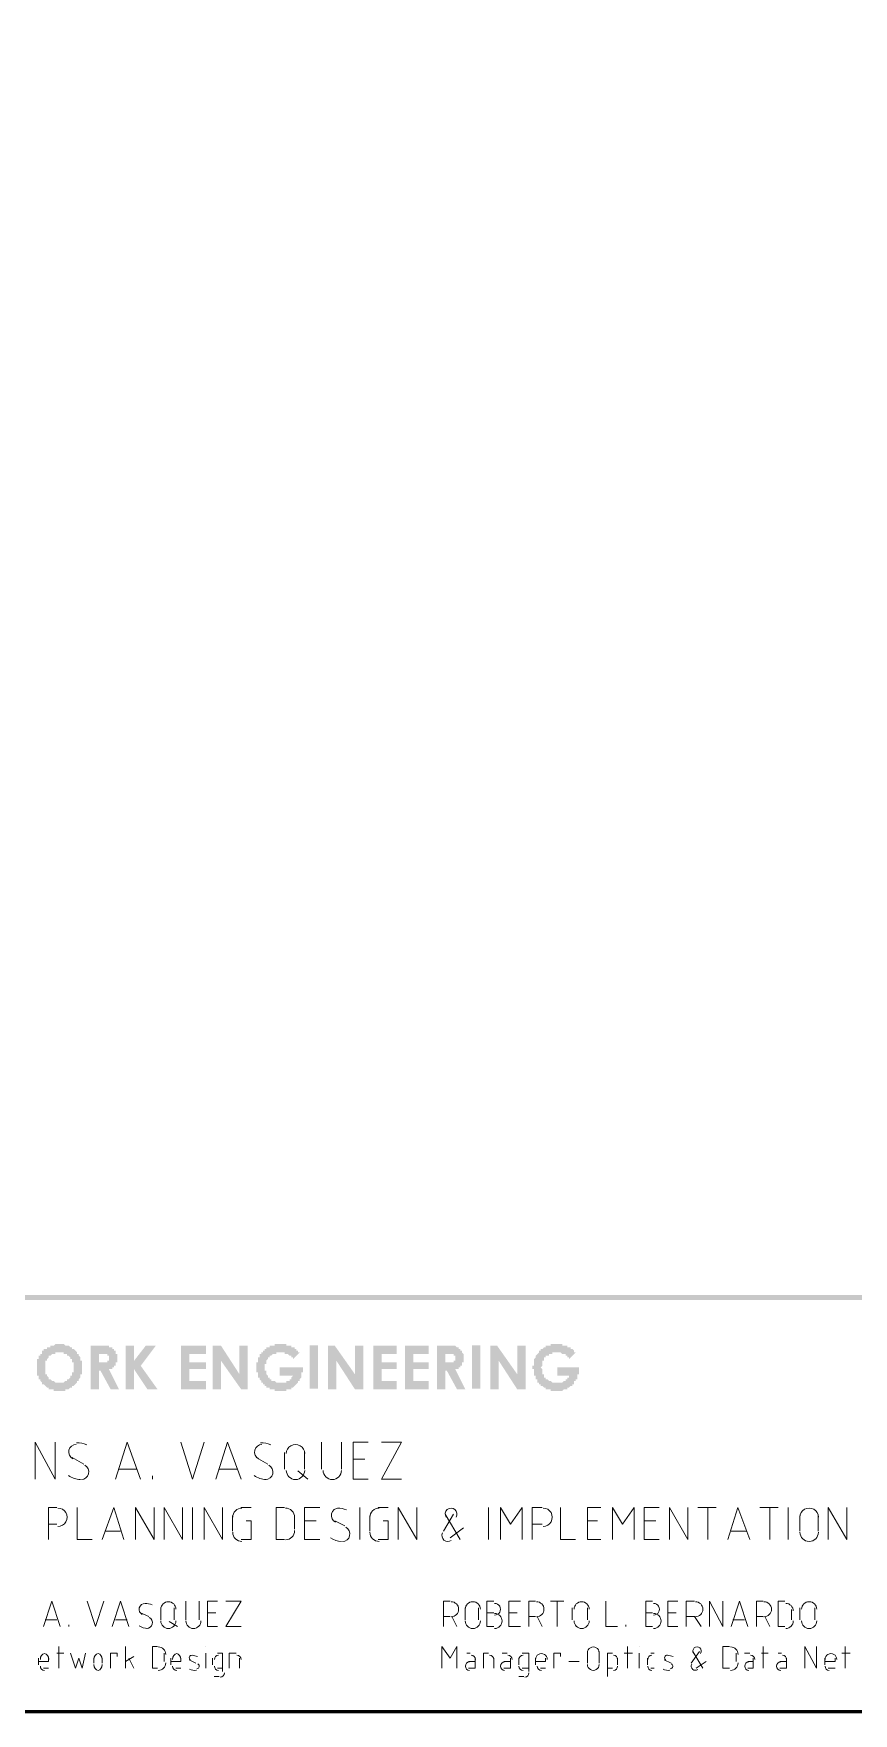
# Model space of a CAD drawing. Header units: millimetres. Extents: x 3.6 to 37.8, y 0.6 to 28.7.
# Drawn here: x 5.841 to 7.884, y 0.595 to 4.781 of the extents above; entities that cross this region are included whole.
import ezdxf

# ---------------------------------------------------------------- set-up
doc = ezdxf.new("R2010")
doc.units = ezdxf.units.MM
doc.layers.add('PDF_0', color=7, linetype='Continuous')
doc.layers.add('PDF_a1$logo$mngr$FRAME-TB', color=172, linetype='Continuous', true_color=0x0000dd)

msp = doc.modelspace()

# ---------------------------------------------------------------- hatches: boundary and pattern name
at = {"layer": 'PDF_0', "true_color": 0x808080, "transparency": 33554559}
h = msp.add_hatch(color=8, dxfattribs=at)
h.paths.add_polyline_path([(5.9033, 1.5151), (5.9075, 1.5151), (5.9075, 1.5151), (5.9117, 1.5151), (5.9117, 1.5151), (5.9117, 1.5151), (5.9158, 1.5151), (5.9158, 1.5151), (5.9158, 1.5151), (5.92, 1.5109), (5.92, 1.5109), (5.92, 1.5109), (5.9242, 1.5109), (5.9242, 1.5109), (5.9242, 1.5109), (5.9283, 1.5109), (5.9283, 1.5109), (5.9283, 1.5109), (5.9325, 1.5068), (5.9325, 1.5068), (5.9325, 1.5068), (5.9367, 1.5068), (5.9367, 1.5068), (5.9367, 1.5026), (5.9367, 1.5026), (5.9409, 1.5026), (5.9409, 1.5026), (5.9409, 1.5026), (5.945, 1.4984), (5.945, 1.4984), (5.945, 1.4984), (5.945, 1.4984), (5.9492, 1.4942), (5.9492, 1.4942), (5.9492, 1.4942), (5.9492, 1.4901), (5.9492, 1.4901), (5.9534, 1.4901), (5.9534, 1.4901), (5.9534, 1.4859), (5.9534, 1.4859), (5.9534, 1.4859), (5.9575, 1.4817), (5.9575, 1.4817), (5.9575, 1.4817), (5.9575, 1.4776), (5.9575, 1.4776), (5.9575, 1.4776), (5.9575, 1.4734), (5.9617, 1.4734), (5.9617, 1.4734), (5.9617, 1.4692), (5.9617, 1.4692), (5.9617, 1.4692), (5.9617, 1.4651), (5.9617, 1.4651), (5.9617, 1.4651), (5.9617, 1.4609), (5.9617, 1.4609), (5.9617, 1.4567), (5.9617, 1.4567), (5.9617, 1.4567), (5.9617, 1.4567), (5.9617, 1.4526), (5.9617, 1.4526), (5.9617, 1.4484), (5.9617, 1.4484), (5.9617, 1.4484), (5.9617, 1.4442), (5.9617, 1.4442), (5.9617, 1.4442), (5.9617, 1.44), (5.9617, 1.44), (5.9575, 1.44), (5.9575, 1.4359), (5.9575, 1.4359), (5.9575, 1.4359), (5.9575, 1.4317), (5.9575, 1.4317), (5.9575, 1.4317), (5.9534, 1.4275), (5.9534, 1.4275), (5.9534, 1.4275), (5.9534, 1.4234), (5.9534, 1.4234), (5.9534, 1.4234), (5.9492, 1.4234), (5.9492, 1.4192), (5.9492, 1.4192), (5.9492, 1.4192), (5.945, 1.415), (5.945, 1.415), (5.945, 1.415), (5.945, 1.415), (5.945, 1.415), (5.9409, 1.4109), (5.9409, 1.4109), (5.9409, 1.4109), (5.9367, 1.4109), (5.9367, 1.4067), (5.9367, 1.4067), (5.9367, 1.4067), (5.9325, 1.4067), (5.9325, 1.4067), (5.9325, 1.4067), (5.9283, 1.4025), (5.9283, 1.4025), (5.9283, 1.4025), (5.9242, 1.4025), (5.9242, 1.4025), (5.9242, 1.4025), (5.92, 1.4025), (5.92, 1.4025), (5.92, 1.3983), (5.9158, 1.3983), (5.9158, 1.3983), (5.9158, 1.3983), (5.9117, 1.3983), (5.9117, 1.3983), (5.9117, 1.3983), (5.9075, 1.3983), (5.9075, 1.3983), (5.9033, 1.3983), (5.9033, 1.3983), (5.9033, 1.3983), (5.8992, 1.3983), (5.8992, 1.3983), (5.8992, 1.3983), (5.895, 1.3983), (5.895, 1.3983), (5.8908, 1.3983), (5.8908, 1.3983), (5.8908, 1.4025), (5.8867, 1.4025), (5.8867, 1.4025), (5.8867, 1.4025), (5.8825, 1.4025), (5.8825, 1.4025), (5.8825, 1.4025), (5.8783, 1.4025), (5.8783, 1.4067), (5.8783, 1.4067), (5.8783, 1.4067), (5.8741, 1.4067), (5.8741, 1.4067), (5.8741, 1.4067), (5.87, 1.4109), (5.87, 1.4109), (5.87, 1.4109), (5.87, 1.4109), (5.8658, 1.415), (5.8658, 1.415), (5.8658, 1.415), (5.8658, 1.415), (5.8616, 1.415), (5.8616, 1.4192), (5.8616, 1.4192), (5.8616, 1.4192), (5.8575, 1.4234), (5.8575, 1.4234), (5.8575, 1.4234), (5.8575, 1.4275), (5.8575, 1.4275), (5.8533, 1.4275), (5.8533, 1.4275), (5.8533, 1.4317), (5.8533, 1.4317), (5.8533, 1.4317), (5.8533, 1.4359), (5.8533, 1.4359), (5.8491, 1.4359), (5.8491, 1.44), (5.8491, 1.44), (5.8491, 1.44), (5.8491, 1.4442), (5.8491, 1.4442), (5.8491, 1.4442), (5.8491, 1.4484), (5.8491, 1.4484), (5.8491, 1.4526), (5.8491, 1.4526), (5.8491, 1.4526), (5.8491, 1.4567), (5.8491, 1.4567), (5.8491, 1.4567), (5.8491, 1.4609), (5.8491, 1.4609), (5.8491, 1.4609), (5.8491, 1.4651), (5.8491, 1.4651), (5.8491, 1.4692), (5.8491, 1.4692), (5.8491, 1.4692), (5.8491, 1.4734), (5.8491, 1.4734), (5.8491, 1.4734), (5.8491, 1.4776), (5.8533, 1.4776), (5.8533, 1.4776), (5.8533, 1.4817), (5.8533, 1.4817), (5.8533, 1.4817), (5.8533, 1.4859), (5.8533, 1.4859), (5.8575, 1.4859), (5.8575, 1.4901), (5.8575, 1.4901), (5.8575, 1.4901), (5.8616, 1.4901), (5.8616, 1.4942), (5.8616, 1.4942), (5.8616, 1.4942), (5.8616, 1.4984), (5.8658, 1.4984), (5.8658, 1.4984), (5.8658, 1.4984), (5.8658, 1.5026), (5.87, 1.5026), (5.87, 1.5026), (5.87, 1.5026), (5.8741, 1.5026), (5.8741, 1.5068), (5.8741, 1.5068), (5.8783, 1.5068), (5.8783, 1.5068), (5.8783, 1.5068), (5.8825, 1.5068), (5.8825, 1.5109), (5.8825, 1.5109), (5.8867, 1.5109), (5.8867, 1.5109), (5.8867, 1.5109), (5.8908, 1.5109), (5.8908, 1.5109), (5.8908, 1.5109), (5.895, 1.5151), (5.895, 1.5151), (5.895, 1.5151), (5.8992, 1.5151), (5.8992, 1.5151), (5.8992, 1.5151), (5.9033, 1.5151), (5.9033, 1.5151), (5.9033, 1.5151)], flags=0)
h.paths.add_polyline_path([(5.9033, 1.4942), (5.9033, 1.4942), (5.9033, 1.4942), (5.8992, 1.4942), (5.8992, 1.4942), (5.8992, 1.4942), (5.895, 1.4942), (5.895, 1.4942), (5.895, 1.4901), (5.8908, 1.4901), (5.8908, 1.4901), (5.8908, 1.4901), (5.8867, 1.4901), (5.8867, 1.4901), (5.8867, 1.4901), (5.8825, 1.4859), (5.8825, 1.4859), (5.8825, 1.4859), (5.8783, 1.4859), (5.8783, 1.4817), (5.8783, 1.4817), (5.8783, 1.4817), (5.8783, 1.4817), (5.8783, 1.4817), (5.8741, 1.4776), (5.8741, 1.4776), (5.8741, 1.4776), (5.8741, 1.4734), (5.8741, 1.4734), (5.87, 1.4734), (5.87, 1.4692), (5.87, 1.4692), (5.87, 1.4692), (5.87, 1.4651), (5.87, 1.4651), (5.87, 1.4651), (5.87, 1.4609), (5.87, 1.4609), (5.87, 1.4609), (5.87, 1.4567), (5.87, 1.4567), (5.87, 1.4526), (5.87, 1.4526), (5.87, 1.4526), (5.87, 1.4484), (5.87, 1.4484), (5.87, 1.4484), (5.87, 1.4442), (5.87, 1.4442), (5.87, 1.4442), (5.87, 1.44), (5.87, 1.44), (5.8741, 1.44), (5.8741, 1.4359), (5.8741, 1.4359), (5.8741, 1.4359), (5.8741, 1.4359), (5.8783, 1.4317), (5.8783, 1.4317), (5.8783, 1.4317), (5.8783, 1.4275), (5.8825, 1.4275), (5.8825, 1.4275), (5.8825, 1.4275), (5.8825, 1.4275), (5.8825, 1.4275), (5.8867, 1.4234), (5.8867, 1.4234), (5.8867, 1.4234), (5.8908, 1.4234), (5.8908, 1.4234), (5.8908, 1.4234), (5.895, 1.4192), (5.895, 1.4192), (5.895, 1.4192), (5.8992, 1.4192), (5.8992, 1.4192), (5.8992, 1.4192), (5.9033, 1.4192), (5.9033, 1.4192), (5.9033, 1.4192), (5.9075, 1.4192), (5.9075, 1.4192), (5.9117, 1.4192), (5.9117, 1.4192), (5.9117, 1.4192), (5.9158, 1.4192), (5.9158, 1.4192), (5.9158, 1.4192), (5.92, 1.4234), (5.92, 1.4234), (5.92, 1.4234), (5.9242, 1.4234), (5.9242, 1.4234), (5.9242, 1.4234), (5.9242, 1.4275), (5.9283, 1.4275), (5.9283, 1.4275), (5.9283, 1.4275), (5.9325, 1.4317), (5.9325, 1.4317), (5.9325, 1.4317), (5.9325, 1.4317), (5.9325, 1.4359), (5.9367, 1.4359), (5.9367, 1.4359), (5.9367, 1.44), (5.9367, 1.44), (5.9367, 1.44), (5.9367, 1.4442), (5.9409, 1.4442), (5.9409, 1.4442), (5.9409, 1.4484), (5.9409, 1.4484), (5.9409, 1.4484), (5.9409, 1.4526), (5.9409, 1.4526), (5.9409, 1.4526), (5.9409, 1.4567), (5.9409, 1.4567), (5.9409, 1.4567), (5.9409, 1.4609), (5.9409, 1.4609), (5.9409, 1.4609), (5.9409, 1.4651), (5.9409, 1.4651), (5.9409, 1.4651), (5.9409, 1.4692), (5.9409, 1.4692), (5.9367, 1.4692), (5.9367, 1.4734), (5.9367, 1.4734), (5.9367, 1.4734), (5.9367, 1.4776), (5.9367, 1.4776), (5.9325, 1.4776), (5.9325, 1.4817), (5.9325, 1.4817), (5.9325, 1.4817), (5.9325, 1.4817), (5.9283, 1.4859), (5.9283, 1.4859), (5.9283, 1.4859), (5.9242, 1.4859), (5.9242, 1.4859), (5.9242, 1.4901), (5.9242, 1.4901), (5.92, 1.4901), (5.92, 1.4901), (5.92, 1.4901), (5.9158, 1.4901), (5.9158, 1.4942), (5.9158, 1.4942), (5.9117, 1.4942), (5.9117, 1.4942), (5.9117, 1.4942), (5.9075, 1.4942), (5.9075, 1.4942), (5.9033, 1.4942), (5.9033, 1.4942)], flags=0)
h = msp.add_hatch(color=8, dxfattribs=at)
h.paths.add_polyline_path([(5.9826, 1.5109), (6.0034, 1.5109), (6.0076, 1.5109), (6.0076, 1.5109), (6.0117, 1.5109), (6.0117, 1.5109), (6.0159, 1.5109), (6.0159, 1.5109), (6.0201, 1.5109), (6.0201, 1.5109), (6.0201, 1.5109), (6.0243, 1.5109), (6.0243, 1.5109), (6.0243, 1.5109), (6.0284, 1.5109), (6.0284, 1.5109), (6.0284, 1.5109), (6.0284, 1.5068), (6.0326, 1.5068), (6.0326, 1.5068), (6.0326, 1.5068), (6.0326, 1.5068), (6.0368, 1.5068), (6.0368, 1.5068), (6.0368, 1.5026), (6.0368, 1.5026), (6.0409, 1.5026), (6.0409, 1.5026), (6.0409, 1.4984), (6.0409, 1.4984), (6.0451, 1.4984), (6.0451, 1.4984), (6.0451, 1.4942), (6.0451, 1.4942), (6.0451, 1.4942), (6.0451, 1.4942), (6.0451, 1.4901), (6.0493, 1.4901), (6.0493, 1.4901), (6.0493, 1.4859), (6.0493, 1.4859), (6.0493, 1.4817), (6.0493, 1.4817), (6.0493, 1.4817), (6.0493, 1.4776), (6.0493, 1.4776), (6.0493, 1.4776), (6.0493, 1.4734), (6.0493, 1.4734), (6.0493, 1.4734), (6.0493, 1.4692), (6.0451, 1.4692), (6.0451, 1.4692), (6.0451, 1.4651), (6.0451, 1.4651), (6.0451, 1.4651), (6.0451, 1.4609), (6.0451, 1.4609), (6.0409, 1.4609), (6.0409, 1.4609), (6.0409, 1.4567), (6.0409, 1.4567), (6.0368, 1.4567), (6.0368, 1.4567), (6.0368, 1.4567), (6.0368, 1.4526), (6.0326, 1.4526), (6.0326, 1.4526), (6.0326, 1.4526), (6.0284, 1.4526), (6.0284, 1.4526), (6.0534, 1.4025), (6.0326, 1.4025), (6.0076, 1.4484), (6.0034, 1.4484), (6.0034, 1.4025), (5.9826, 1.4025)], flags=0)
h.paths.add_polyline_path([(6.0034, 1.4692), (6.0117, 1.4692), (6.0117, 1.4692), (6.0159, 1.4692), (6.0159, 1.4692), (6.0201, 1.4692), (6.0201, 1.4692), (6.0201, 1.4692), (6.0201, 1.4692), (6.0243, 1.4692), (6.0243, 1.4692), (6.0243, 1.4692), (6.0243, 1.4734), (6.0284, 1.4734), (6.0284, 1.4734), (6.0284, 1.4776), (6.0284, 1.4776), (6.0284, 1.4776), (6.0284, 1.4817), (6.0284, 1.4817), (6.0284, 1.4817), (6.0284, 1.4859), (6.0284, 1.4859), (6.0243, 1.4859), (6.0243, 1.4859), (6.0243, 1.4901), (6.0243, 1.4901), (6.0201, 1.4901), (6.0201, 1.4901), (6.0201, 1.4901), (6.0201, 1.4901), (6.0201, 1.4901), (6.0159, 1.4901), (6.0159, 1.4901), (6.0117, 1.4901), (6.0117, 1.4901), (6.0117, 1.4901), (6.0034, 1.4901)], flags=0)
for points in [[(6.0701, 1.5109), (6.091, 1.5109), (6.091, 1.4734), (6.1202, 1.5109), (6.1452, 1.5109), (6.1077, 1.4609), (6.1494, 1.4025), (6.1243, 1.4025), (6.091, 1.4526), (6.091, 1.4025), (6.0701, 1.4025)], [(6.2077, 1.5109), (6.2703, 1.5109), (6.2703, 1.4901), (6.2286, 1.4901), (6.2286, 1.4692), (6.2703, 1.4692), (6.2703, 1.4526), (6.2286, 1.4526), (6.2286, 1.4234), (6.2703, 1.4234), (6.2703, 1.4025), (6.2077, 1.4025)], [(6.287, 1.5109), (6.3078, 1.5109), (6.3537, 1.44), (6.3537, 1.5109), (6.3745, 1.5109), (6.3745, 1.4025), (6.3579, 1.4025), (6.3078, 1.4734), (6.3078, 1.4025), (6.287, 1.4025)], [(6.5038, 1.4942), (6.4871, 1.4776), (6.4871, 1.4817), (6.4871, 1.4817), (6.483, 1.4817), (6.483, 1.4817), (6.483, 1.4859), (6.483, 1.4859), (6.4788, 1.4859), (6.4788, 1.4859), (6.4788, 1.4859), (6.4746, 1.4901), (6.4746, 1.4901), (6.4746, 1.4901), (6.4705, 1.4901), (6.4705, 1.4901), (6.4705, 1.4901), (6.4663, 1.4901), (6.4663, 1.4942), (6.4663, 1.4942), (6.4621, 1.4942), (6.4621, 1.4942), (6.4621, 1.4942), (6.4579, 1.4942), (6.4579, 1.4942), (6.4579, 1.4942), (6.4538, 1.4942), (6.4538, 1.4942), (6.4538, 1.4942), (6.4496, 1.4942), (6.4496, 1.4942), (6.4496, 1.4942), (6.4454, 1.4942), (6.4454, 1.4942), (6.4454, 1.4901), (6.4413, 1.4901), (6.4413, 1.4901), (6.4413, 1.4901), (6.4371, 1.4901), (6.4371, 1.4901), (6.4371, 1.4901), (6.4329, 1.4859), (6.4329, 1.4859), (6.4329, 1.4859), (6.4288, 1.4859), (6.4288, 1.4859), (6.4288, 1.4817), (6.4288, 1.4817), (6.4246, 1.4817), (6.4246, 1.4817), (6.4246, 1.4776), (6.4246, 1.4776), (6.4246, 1.4776), (6.4204, 1.4734), (6.4204, 1.4734), (6.4204, 1.4734), (6.4204, 1.4692), (6.4204, 1.4692), (6.4204, 1.4692), (6.4204, 1.4651), (6.4162, 1.4651), (6.4162, 1.4651), (6.4162, 1.4609), (6.4162, 1.4609), (6.4162, 1.4609), (6.4162, 1.4567), (6.4162, 1.4567), (6.4162, 1.4567), (6.4162, 1.4526), (6.4162, 1.4526), (6.4162, 1.4526), (6.4162, 1.4484), (6.4204, 1.4484), (6.4204, 1.4484), (6.4204, 1.4442), (6.4204, 1.4442), (6.4204, 1.4442), (6.4204, 1.44), (6.4204, 1.44), (6.4204, 1.44), (6.4246, 1.4359), (6.4246, 1.4359), (6.4246, 1.4359), (6.4246, 1.4317), (6.4246, 1.4317), (6.4288, 1.4317), (6.4288, 1.4317), (6.4288, 1.4317), (6.4288, 1.4275), (6.4329, 1.4275), (6.4329, 1.4275), (6.4329, 1.4275), (6.4329, 1.4234), (6.4371, 1.4234), (6.4371, 1.4234), (6.4371, 1.4234), (6.4413, 1.4234), (6.4413, 1.4234), (6.4413, 1.4234), (6.4454, 1.4192), (6.4454, 1.4192), (6.4454, 1.4192), (6.4496, 1.4192), (6.4496, 1.4192), (6.4496, 1.4192), (6.4538, 1.4192), (6.4538, 1.4192), (6.4538, 1.4192), (6.4579, 1.4192), (6.4579, 1.4192), (6.4621, 1.4192), (6.4621, 1.4192), (6.4621, 1.4192), (6.4663, 1.4192), (6.4663, 1.4192), (6.4663, 1.4192), (6.4705, 1.4192), (6.4705, 1.4192), (6.4705, 1.4234), (6.4746, 1.4234), (6.4746, 1.4234), (6.4746, 1.4234), (6.4746, 1.4234), (6.4788, 1.4234), (6.4788, 1.4275), (6.4788, 1.4275), (6.4788, 1.4275), (6.483, 1.4275), (6.483, 1.4317), (6.483, 1.4317), (6.483, 1.4317), (6.4871, 1.4359), (6.4871, 1.4359), (6.4871, 1.4359), (6.4871, 1.4359), (6.4538, 1.4359), (6.4538, 1.4567), (6.5121, 1.4567), (6.5121, 1.4526), (6.5121, 1.4526), (6.5121, 1.4484), (6.5121, 1.4484), (6.5121, 1.4484), (6.5121, 1.4442), (6.508, 1.4442), (6.508, 1.4442), (6.508, 1.44), (6.508, 1.44), (6.508, 1.4359), (6.508, 1.4359), (6.508, 1.4359), (6.508, 1.4317), (6.508, 1.4317), (6.508, 1.4317), (6.5038, 1.4275), (6.5038, 1.4275), (6.5038, 1.4275), (6.5038, 1.4234), (6.5038, 1.4234), (6.4996, 1.4234), (6.4996, 1.4234), (6.4996, 1.4192), (6.4996, 1.4192), (6.4996, 1.4192), (6.4955, 1.415), (6.4955, 1.415), (6.4955, 1.415), (6.4955, 1.415), (6.4913, 1.4109), (6.4913, 1.4109), (6.4913, 1.4109), (6.4913, 1.4109), (6.4871, 1.4067), (6.4871, 1.4067), (6.4871, 1.4067), (6.483, 1.4067), (6.483, 1.4067), (6.483, 1.4067), (6.483, 1.4025), (6.4788, 1.4025), (6.4788, 1.4025), (6.4788, 1.4025), (6.4746, 1.4025), (6.4746, 1.4025), (6.4746, 1.4025), (6.4705, 1.4025), (6.4705, 1.3983), (6.4705, 1.3983), (6.4663, 1.3983), (6.4663, 1.3983), (6.4663, 1.3983), (6.4621, 1.3983), (6.4621, 1.3983), (6.4579, 1.3983), (6.4579, 1.3983), (6.4579, 1.3983), (6.4579, 1.3983), (6.4538, 1.3983), (6.4538, 1.3983), (6.4496, 1.3983), (6.4496, 1.3983), (6.4496, 1.3983), (6.4454, 1.3983), (6.4454, 1.3983), (6.4454, 1.3983), (6.4413, 1.3983), (6.4413, 1.4025), (6.4371, 1.4025), (6.4371, 1.4025), (6.4371, 1.4025), (6.4329, 1.4025), (6.4329, 1.4025), (6.4329, 1.4025), (6.4288, 1.4025), (6.4288, 1.4025), (6.4288, 1.4067), (6.4246, 1.4067), (6.4246, 1.4067), (6.4246, 1.4067), (6.4246, 1.4067), (6.4204, 1.4067), (6.4204, 1.4109), (6.4204, 1.4109), (6.4162, 1.4109), (6.4162, 1.4109), (6.4162, 1.415), (6.4162, 1.415), (6.4121, 1.415), (6.4121, 1.415), (6.4121, 1.4192), (6.4121, 1.4192), (6.4079, 1.4192), (6.4079, 1.4192), (6.4079, 1.4234), (6.4079, 1.4234), (6.4079, 1.4234), (6.4037, 1.4275), (6.4037, 1.4275), (6.4037, 1.4275), (6.4037, 1.4317), (6.4037, 1.4317), (6.3996, 1.4317), (6.3996, 1.4359), (6.3996, 1.4359), (6.3996, 1.4359), (6.3996, 1.44), (6.3996, 1.44), (6.3996, 1.44), (6.3996, 1.4442), (6.3996, 1.4442), (6.3954, 1.4442), (6.3954, 1.4484), (6.3954, 1.4484), (6.3954, 1.4484), (6.3954, 1.4526), (6.3954, 1.4526), (6.3954, 1.4567), (6.3954, 1.4567), (6.3954, 1.4567), (6.3954, 1.4567), (6.3954, 1.4609), (6.3954, 1.4609), (6.3954, 1.4651), (6.3954, 1.4651), (6.3954, 1.4651), (6.3954, 1.4692), (6.3996, 1.4692), (6.3996, 1.4692), (6.3996, 1.4734), (6.3996, 1.4734), (6.3996, 1.4734), (6.3996, 1.4776), (6.3996, 1.4776), (6.3996, 1.4776), (6.3996, 1.4817), (6.4037, 1.4817), (6.4037, 1.4817), (6.4037, 1.4859), (6.4037, 1.4859), (6.4037, 1.4859), (6.4037, 1.4901), (6.4079, 1.4901), (6.4079, 1.4901), (6.4079, 1.4901), (6.4079, 1.4942), (6.4121, 1.4942), (6.4121, 1.4942), (6.4121, 1.4942), (6.4121, 1.4984), (6.4121, 1.4984), (6.4162, 1.4984), (6.4162, 1.4984), (6.4162, 1.5026), (6.4204, 1.5026), (6.4204, 1.5026), (6.4204, 1.5026), (6.4204, 1.5068), (6.4246, 1.5068), (6.4246, 1.5068), (6.4246, 1.5068), (6.4288, 1.5068), (6.4288, 1.5068), (6.4288, 1.5109), (6.4329, 1.5109), (6.4329, 1.5109), (6.4329, 1.5109), (6.4329, 1.5109), (6.4371, 1.5109), (6.4371, 1.5109), (6.4371, 1.5109), (6.4413, 1.5109), (6.4413, 1.5151), (6.4454, 1.5151), (6.4454, 1.5151), (6.4454, 1.5151), (6.4496, 1.5151), (6.4496, 1.5151), (6.4496, 1.5151), (6.4538, 1.5151), (6.4538, 1.5151), (6.4538, 1.5151), (6.4579, 1.5151), (6.4579, 1.5151), (6.4621, 1.5151), (6.4621, 1.5151), (6.4621, 1.5151), (6.4663, 1.5151), (6.4663, 1.5151), (6.4663, 1.5151), (6.4705, 1.5151), (6.4705, 1.5109), (6.4705, 1.5109), (6.4746, 1.5109), (6.4746, 1.5109), (6.4746, 1.5109), (6.4788, 1.5109), (6.4788, 1.5109), (6.4788, 1.5109), (6.483, 1.5109), (6.483, 1.5109), (6.483, 1.5068), (6.483, 1.5068), (6.4871, 1.5068), (6.4871, 1.5068), (6.4871, 1.5068), (6.4913, 1.5068), (6.4913, 1.5026), (6.4913, 1.5026), (6.4913, 1.5026), (6.4955, 1.5026), (6.4955, 1.5026), (6.4955, 1.4984), (6.4996, 1.4984), (6.4996, 1.4984), (6.4996, 1.4942), (6.4996, 1.4942), (6.5038, 1.4942)], [(6.5747, 1.5109), (6.5914, 1.5109), (6.6414, 1.44), (6.6414, 1.5109), (6.6623, 1.5109), (6.6623, 1.4025), (6.6414, 1.4025), (6.5955, 1.4734), (6.5955, 1.4025), (6.5747, 1.4025)], [(6.6873, 1.5109), (6.7457, 1.5109), (6.7457, 1.4901), (6.7081, 1.4901), (6.7081, 1.4692), (6.7457, 1.4692), (6.7457, 1.4526), (6.7081, 1.4526), (6.7081, 1.4234), (6.7457, 1.4234), (6.7457, 1.4025), (6.6873, 1.4025)], [(6.7665, 1.5109), (6.8249, 1.5109), (6.8249, 1.4901), (6.7874, 1.4901), (6.7874, 1.4692), (6.8249, 1.4692), (6.8249, 1.4526), (6.7874, 1.4526), (6.7874, 1.4234), (6.8249, 1.4234), (6.8249, 1.4025), (6.7665, 1.4025)], [(6.9792, 1.5109), (6.9959, 1.5109), (7.0459, 1.44), (7.0459, 1.5109), (7.0668, 1.5109), (7.0668, 1.4025), (7.0459, 1.4025), (7, 1.4734), (7, 1.4025), (6.9792, 1.4025)], [(7.1919, 1.4942), (7.1752, 1.4776), (7.1752, 1.4817), (7.1752, 1.4817), (7.1752, 1.4817), (7.171, 1.4817), (7.171, 1.4859), (7.171, 1.4859), (7.1668, 1.4859), (7.1668, 1.4859), (7.1668, 1.4859), (7.1668, 1.4901), (7.1627, 1.4901), (7.1627, 1.4901), (7.1627, 1.4901), (7.1585, 1.4901), (7.1585, 1.4901), (7.1585, 1.4901), (7.1543, 1.4942), (7.1543, 1.4942), (7.1543, 1.4942), (7.1502, 1.4942), (7.1502, 1.4942), (7.1502, 1.4942), (7.146, 1.4942), (7.146, 1.4942), (7.146, 1.4942), (7.1418, 1.4942), (7.1418, 1.4942), (7.1377, 1.4942), (7.1377, 1.4942), (7.1377, 1.4942), (7.1335, 1.4942), (7.1335, 1.4942), (7.1335, 1.4901), (7.1293, 1.4901), (7.1293, 1.4901), (7.1293, 1.4901), (7.1251, 1.4901), (7.1251, 1.4901), (7.1251, 1.4901), (7.1251, 1.4859), (7.121, 1.4859), (7.121, 1.4859), (7.121, 1.4859), (7.1168, 1.4859), (7.1168, 1.4817), (7.1168, 1.4817), (7.1168, 1.4817), (7.1126, 1.4817), (7.1126, 1.4776), (7.1126, 1.4776), (7.1126, 1.4776), (7.1126, 1.4734), (7.1085, 1.4734), (7.1085, 1.4734), (7.1085, 1.4692), (7.1085, 1.4692), (7.1085, 1.4692), (7.1085, 1.4651), (7.1085, 1.4651), (7.1085, 1.4651), (7.1085, 1.4609), (7.1085, 1.4609), (7.1085, 1.4609), (7.1043, 1.4567), (7.1043, 1.4567), (7.1043, 1.4567), (7.1085, 1.4526), (7.1085, 1.4526), (7.1085, 1.4526), (7.1085, 1.4484), (7.1085, 1.4484), (7.1085, 1.4484), (7.1085, 1.4442), (7.1085, 1.4442), (7.1085, 1.4442), (7.1085, 1.44), (7.1085, 1.44), (7.1126, 1.44), (7.1126, 1.4359), (7.1126, 1.4359), (7.1126, 1.4359), (7.1126, 1.4317), (7.1168, 1.4317), (7.1168, 1.4317), (7.1168, 1.4317), (7.1168, 1.4317), (7.1168, 1.4275), (7.121, 1.4275), (7.121, 1.4275), (7.121, 1.4275), (7.1251, 1.4234), (7.1251, 1.4234), (7.1251, 1.4234), (7.1293, 1.4234), (7.1293, 1.4234), (7.1293, 1.4234), (7.1293, 1.4234), (7.1335, 1.4192), (7.1335, 1.4192), (7.1377, 1.4192), (7.1377, 1.4192), (7.1377, 1.4192), (7.1418, 1.4192), (7.1418, 1.4192), (7.1418, 1.4192), (7.146, 1.4192), (7.146, 1.4192), (7.146, 1.4192), (7.1502, 1.4192), (7.1502, 1.4192), (7.1543, 1.4192), (7.1543, 1.4192), (7.1543, 1.4192), (7.1585, 1.4192), (7.1585, 1.4192), (7.1585, 1.4192), (7.1627, 1.4234), (7.1627, 1.4234), (7.1627, 1.4234), (7.1627, 1.4234), (7.1668, 1.4234), (7.1668, 1.4234), (7.1668, 1.4275), (7.1668, 1.4275), (7.171, 1.4275), (7.171, 1.4275), (7.171, 1.4317), (7.171, 1.4317), (7.1752, 1.4317), (7.1752, 1.4359), (7.1752, 1.4359), (7.1752, 1.4359), (7.1752, 1.4359), (7.146, 1.4359), (7.146, 1.4567), (7.2002, 1.4567), (7.2002, 1.4526), (7.2002, 1.4526), (7.2002, 1.4484), (7.2002, 1.4484), (7.2002, 1.4484), (7.2002, 1.4442), (7.2002, 1.4442), (7.2002, 1.4442), (7.2002, 1.44), (7.196, 1.44), (7.196, 1.4359), (7.196, 1.4359), (7.196, 1.4359), (7.196, 1.4317), (7.196, 1.4317), (7.196, 1.4317), (7.196, 1.4275), (7.1919, 1.4275), (7.1919, 1.4275), (7.1919, 1.4234), (7.1919, 1.4234), (7.1919, 1.4234), (7.1877, 1.4234), (7.1877, 1.4192), (7.1877, 1.4192), (7.1877, 1.4192), (7.1877, 1.415), (7.1835, 1.415), (7.1835, 1.415), (7.1835, 1.415), (7.1835, 1.4109), (7.1794, 1.4109), (7.1794, 1.4109), (7.1794, 1.4109), (7.1752, 1.4067), (7.1752, 1.4067), (7.1752, 1.4067), (7.1752, 1.4067), (7.171, 1.4067), (7.171, 1.4067), (7.171, 1.4025), (7.171, 1.4025), (7.1668, 1.4025), (7.1668, 1.4025), (7.1668, 1.4025), (7.1627, 1.4025), (7.1627, 1.4025), (7.1627, 1.4025), (7.1585, 1.3983), (7.1585, 1.3983), (7.1543, 1.3983), (7.1543, 1.3983), (7.1543, 1.3983), (7.1502, 1.3983), (7.1502, 1.3983), (7.1502, 1.3983), (7.146, 1.3983), (7.146, 1.3983), (7.146, 1.3983), (7.1418, 1.3983), (7.1418, 1.3983), (7.1418, 1.3983), (7.1377, 1.3983), (7.1377, 1.3983), (7.1335, 1.3983), (7.1335, 1.3983), (7.1335, 1.3983), (7.1293, 1.3983), (7.1293, 1.4025), (7.1293, 1.4025), (7.1251, 1.4025), (7.1251, 1.4025), (7.1251, 1.4025), (7.121, 1.4025), (7.121, 1.4025), (7.121, 1.4025), (7.1168, 1.4025), (7.1168, 1.4067), (7.1168, 1.4067), (7.1126, 1.4067), (7.1126, 1.4067), (7.1126, 1.4067), (7.1126, 1.4067), (7.1085, 1.4109), (7.1085, 1.4109), (7.1085, 1.4109), (7.1043, 1.4109), (7.1043, 1.415), (7.1043, 1.415), (7.1043, 1.415), (7.1001, 1.415), (7.1001, 1.4192), (7.1001, 1.4192), (7.1001, 1.4192), (7.096, 1.4192), (7.096, 1.4234), (7.096, 1.4234), (7.096, 1.4234), (7.096, 1.4275), (7.0918, 1.4275), (7.0918, 1.4275), (7.0918, 1.4317), (7.0918, 1.4317), (7.0918, 1.4317), (7.0918, 1.4359), (7.0876, 1.4359), (7.0876, 1.4359), (7.0876, 1.44), (7.0876, 1.44), (7.0876, 1.44), (7.0876, 1.4442), (7.0876, 1.4442), (7.0876, 1.4442), (7.0876, 1.4484), (7.0876, 1.4484), (7.0876, 1.4484), (7.0876, 1.4526), (7.0834, 1.4526), (7.0834, 1.4567), (7.0834, 1.4567), (7.0834, 1.4567), (7.0834, 1.4567), (7.0834, 1.4609), (7.0876, 1.4609), (7.0876, 1.4651), (7.0876, 1.4651), (7.0876, 1.4651), (7.0876, 1.4692), (7.0876, 1.4692), (7.0876, 1.4692), (7.0876, 1.4734), (7.0876, 1.4734), (7.0876, 1.4734), (7.0876, 1.4776), (7.0876, 1.4776), (7.0876, 1.4776), (7.0918, 1.4817), (7.0918, 1.4817), (7.0918, 1.4817), (7.0918, 1.4859), (7.0918, 1.4859), (7.0918, 1.4859), (7.096, 1.4901), (7.096, 1.4901), (7.096, 1.4901), (7.096, 1.4901), (7.1001, 1.4942), (7.1001, 1.4942), (7.1001, 1.4942), (7.1001, 1.4942), (7.1001, 1.4984), (7.1043, 1.4984), (7.1043, 1.4984), (7.1043, 1.4984), (7.1043, 1.5026), (7.1085, 1.5026), (7.1085, 1.5026), (7.1085, 1.5026), (7.1126, 1.5068), (7.1126, 1.5068), (7.1126, 1.5068), (7.1126, 1.5068), (7.1168, 1.5068), (7.1168, 1.5068), (7.1168, 1.5109), (7.121, 1.5109), (7.121, 1.5109), (7.121, 1.5109), (7.1251, 1.5109), (7.1251, 1.5109), (7.1251, 1.5109), (7.1293, 1.5109), (7.1293, 1.5109), (7.1293, 1.5151), (7.1335, 1.5151), (7.1335, 1.5151), (7.1377, 1.5151), (7.1377, 1.5151), (7.1377, 1.5151), (7.1418, 1.5151), (7.1418, 1.5151), (7.1418, 1.5151), (7.146, 1.5151), (7.146, 1.5151), (7.146, 1.5151), (7.1502, 1.5151), (7.1502, 1.5151), (7.1502, 1.5151), (7.1543, 1.5151), (7.1543, 1.5151), (7.1585, 1.5151), (7.1585, 1.5151), (7.1585, 1.5109), (7.1627, 1.5109), (7.1627, 1.5109), (7.1627, 1.5109), (7.1668, 1.5109), (7.1668, 1.5109), (7.1668, 1.5109), (7.171, 1.5109), (7.171, 1.5109), (7.171, 1.5109), (7.171, 1.5068), (7.1752, 1.5068), (7.1752, 1.5068), (7.1752, 1.5068), (7.1794, 1.5068), (7.1794, 1.5068), (7.1794, 1.5026), (7.1794, 1.5026), (7.1835, 1.5026), (7.1835, 1.5026), (7.1835, 1.5026), (7.1877, 1.4984), (7.1877, 1.4984), (7.1877, 1.4984), (7.1877, 1.4942), (7.1919, 1.4942), (7.1919, 1.4942)]]:
    msp.add_hatch(color=8, dxfattribs=at).paths.add_polyline_path(points)
h = msp.add_hatch(color=8, dxfattribs=at)
h.paths.add_polyline_path([(6.8457, 1.5109), (6.8708, 1.5109), (6.8708, 1.5109), (6.8749, 1.5109), (6.8749, 1.5109), (6.8749, 1.5109), (6.8791, 1.5109), (6.8791, 1.5109), (6.8833, 1.5109), (6.8833, 1.5109), (6.8833, 1.5109), (6.8874, 1.5109), (6.8874, 1.5109), (6.8874, 1.5109), (6.8916, 1.5109), (6.8916, 1.5109), (6.8916, 1.5109), (6.8958, 1.5068), (6.8958, 1.5068), (6.8958, 1.5068), (6.8958, 1.5068), (6.8958, 1.5068), (6.9, 1.5068), (6.9, 1.5068), (6.9, 1.5026), (6.9041, 1.5026), (6.9041, 1.5026), (6.9041, 1.5026), (6.9041, 1.4984), (6.9083, 1.4984), (6.9083, 1.4984), (6.9083, 1.4984), (6.9083, 1.4942), (6.9083, 1.4942), (6.9083, 1.4942), (6.9083, 1.4942), (6.9125, 1.4901), (6.9125, 1.4901), (6.9125, 1.4901), (6.9125, 1.4859), (6.9125, 1.4859), (6.9125, 1.4817), (6.9125, 1.4817), (6.9125, 1.4817), (6.9125, 1.4776), (6.9125, 1.4776), (6.9125, 1.4776), (6.9125, 1.4734), (6.9125, 1.4734), (6.9125, 1.4734), (6.9125, 1.4692), (6.9125, 1.4692), (6.9083, 1.4692), (6.9083, 1.4651), (6.9083, 1.4651), (6.9083, 1.4651), (6.9083, 1.4609), (6.9083, 1.4609), (6.9041, 1.4609), (6.9041, 1.4609), (6.9041, 1.4567), (6.9041, 1.4567), (6.9041, 1.4567), (6.9, 1.4567), (6.9, 1.4567), (6.9, 1.4526), (6.8958, 1.4526), (6.8958, 1.4526), (6.8958, 1.4526), (6.8916, 1.4526), (6.8916, 1.4526), (6.9166, 1.4025), (6.8958, 1.4025), (6.8708, 1.4484), (6.8666, 1.4484), (6.8666, 1.4025), (6.8457, 1.4025)], flags=0)
h.paths.add_polyline_path([(6.8666, 1.4692), (6.8749, 1.4692), (6.8749, 1.4692), (6.8791, 1.4692), (6.8791, 1.4692), (6.8833, 1.4692), (6.8833, 1.4692), (6.8833, 1.4692), (6.8874, 1.4692), (6.8874, 1.4692), (6.8874, 1.4692), (6.8874, 1.4692), (6.8874, 1.4734), (6.8916, 1.4734), (6.8916, 1.4734), (6.8916, 1.4776), (6.8916, 1.4776), (6.8916, 1.4776), (6.8916, 1.4817), (6.8916, 1.4817), (6.8916, 1.4817), (6.8916, 1.4859), (6.8916, 1.4859), (6.8916, 1.4859), (6.8874, 1.4859), (6.8874, 1.4901), (6.8874, 1.4901), (6.8833, 1.4901), (6.8833, 1.4901), (6.8833, 1.4901), (6.8833, 1.4901), (6.8833, 1.4901), (6.8791, 1.4901), (6.8791, 1.4901), (6.8749, 1.4901), (6.8749, 1.4901), (6.8749, 1.4901), (6.8666, 1.4901)], flags=0)

# ---------------------------------------------------------------- linework, layer by layer
at = {"layer": 'PDF_0', "lineweight": 0, "const_width": 0.00834}
msp.add_lwpolyline([(37.7648, 0.5988), (37.7648, 28.6993), (3.5681, 28.6993), (3.5681, 0.5988)], close=True, dxfattribs=at)
at = {"layer": 'PDF_0', "lineweight": 9}
for points in [[(5.8448, 1.1785), (5.8448, 1.2702), (5.8948, 1.1785), (5.8948, 1.2702)], [(6.0449, 1.1785), (6.0741, 1.2702), (6.1075, 1.1785)], [(6.2076, 1.2702), (6.2367, 1.1785), (6.2659, 1.2702)], [(6.2951, 1.1785), (6.3243, 1.2702), (6.3577, 1.1785)], [(6.5578, 1.2702), (6.5578, 1.2035)], [(6.6079, 1.2035), (6.6079, 1.2702)], [(6.6746, 1.1785), (6.6371, 1.1785), (6.6371, 1.2702), (6.6746, 1.2702)], [(6.7079, 1.2702), (6.758, 1.2702), (6.7079, 1.1785), (6.758, 1.1785)], [(5.9365, 1.2327), (5.9657, 1.216)], [(6.3952, 1.2327), (6.4244, 1.216)], [(6.4661, 1.2035), (6.4661, 1.2452)], [(6.5161, 1.2452), (6.5161, 1.2035)], [(6.6662, 1.2285), (6.6371, 1.2285)], [(6.0991, 1.2035), (6.0533, 1.2035)], [(6.1367, 1.1785), (6.1367, 1.1868)], [(6.3493, 1.2035), (6.3035, 1.2035)], [(6.4994, 1.1993), (6.5245, 1.1785)], [(5.8781, 1.0283), (5.8781, 1.1076), (5.899, 1.1076)], [(5.949, 1.1076), (5.949, 1.0283), (5.9866, 1.0283)], [(6.0116, 1.0283), (6.0408, 1.1076), (6.0658, 1.0283)], [(6.095, 1.0283), (6.095, 1.1076), (6.1408, 1.0283), (6.1408, 1.1076)], [(6.1659, 1.0283), (6.1659, 1.1076), (6.2117, 1.0283), (6.2117, 1.1076)], [(6.2367, 1.0283), (6.2367, 1.1076)], [(6.2659, 1.0283), (6.2659, 1.1076), (6.3118, 1.0283), (6.3118, 1.1076)], [(6.3577, 1.1076), (6.3827, 1.1076)], [(6.4661, 1.1076), (6.4452, 1.1076), (6.4452, 1.0283), (6.4661, 1.0283)], [(6.5537, 1.0283), (6.5161, 1.0283), (6.5161, 1.1076), (6.5537, 1.1076)], [(6.6537, 1.0283), (6.6537, 1.1076)], [(6.6996, 1.1076), (6.7246, 1.1076)], [(6.7496, 1.0283), (6.7496, 1.1076), (6.7955, 1.0283), (6.7955, 1.1076)], [(6.8622, 1.0492), (6.8872, 1.0909)], [(6.8664, 1.0909), (6.9039, 1.0283)], [(6.9748, 1.0283), (6.9748, 1.1076)], [(7.004, 1.0283), (7.004, 1.1076), (7.029, 1.0659), (7.0582, 1.1076), (7.0582, 1.0283)], [(7.0832, 1.0283), (7.0832, 1.1076), (7.1082, 1.1076)], [(7.1541, 1.1076), (7.1541, 1.0283), (7.1916, 1.0283)], [(7.2542, 1.0283), (7.2208, 1.0283), (7.2208, 1.1076), (7.2542, 1.1076)], [(7.2834, 1.0283), (7.2834, 1.1076), (7.3084, 1.0659), (7.3376, 1.1076), (7.3376, 1.0283)], [(7.4001, 1.0283), (7.3626, 1.0283), (7.3626, 1.1076), (7.4001, 1.1076)], [(7.4251, 1.0283), (7.4251, 1.1076), (7.471, 1.0283), (7.471, 1.1076)], [(7.496, 1.1076), (7.5419, 1.1076)], [(7.5211, 1.0283), (7.5211, 1.1076)], [(7.5711, 1.0283), (7.5961, 1.1076), (7.6253, 1.0283)], [(7.6503, 1.1076), (7.6962, 1.1076)], [(7.6753, 1.0283), (7.6753, 1.1076)], [(7.7212, 1.0283), (7.7212, 1.1076)], [(7.8213, 1.0283), (7.8213, 1.1076), (7.8672, 1.0283), (7.8672, 1.1076)], [(5.899, 1.0659), (5.8781, 1.0659)], [(6.0574, 1.0492), (6.0199, 1.0492)], [(6.3368, 1.0492), (6.3368, 1.0867)], [(6.3702, 1.0742), (6.3827, 1.0742), (6.3827, 1.0283), (6.3577, 1.0283)], [(6.4911, 1.0534), (6.4911, 1.0867)], [(6.5453, 1.0742), (6.5161, 1.0742)], [(6.5912, 1.0742), (6.6162, 1.0617)], [(6.6787, 1.0492), (6.6787, 1.0867)], [(6.7121, 1.0742), (6.7246, 1.0742), (6.7246, 1.0283), (6.6996, 1.0283)], [(6.9123, 1.0575), (6.8789, 1.0325)], [(7.1082, 1.0659), (7.0832, 1.0659)], [(7.2458, 1.0742), (7.2208, 1.0742)], [(7.3918, 1.0742), (7.3626, 1.0742)], [(7.617, 1.0492), (7.5794, 1.0492)], [(7.7504, 1.0492), (7.7504, 1.0867)], [(7.7963, 1.0867), (7.7963, 1.0492)]]:
    msp.add_lwpolyline(points, dxfattribs=at)
for centre, radius, start, end in [((5.9471, 1.2461), 0.0188, 90.2417, 243.111), ((5.9471, 1.2003), 0.0688, 67.8955, 89.4837), ((6.41, 1.2461), 0.0188, 90.2417, 243.111), ((6.4058, 1.2003), 0.0688, 67.8955, 89.4837), ((6.4934, 1.242), 0.0229, 0, 180.0001), ((5.9596, 1.2336), 0.0563, 235.4316, 267.6984), ((5.9596, 1.1961), 0.0188, 270.2417, 63.111), ((6.4225, 1.2336), 0.0563, 235.4316, 267.6984), ((6.4183, 1.1961), 0.0188, 270.2417, 63.111), ((6.4934, 1.2003), 0.0229, 179.9999, 359.9999), ((6.5851, 1.2003), 0.0229, 179.9999, 359.9999), ((5.9012, 1.0835), 0.0229, 269.9999, 90.0001), ((6.3599, 1.0835), 0.0229, 89.9999, 180.0001), ((6.4684, 1.0835), 0.0229, 0, 90.0001), ((6.6018, 1.0877), 0.0188, 90.2417, 243.111), ((6.5976, 1.046), 0.0605, 67.8957, 89.4836), ((6.7019, 1.0835), 0.0229, 89.9999, 180.0001), ((6.8812, 1.0918), 0.0146, 327.0025, 212.9975), ((7.1105, 1.0835), 0.0229, 269.9999, 90.0001), ((7.7736, 1.0835), 0.0229, 0, 180.0001), ((6.4684, 1.0501), 0.0229, 269.9999, 359.9999), ((6.6101, 1.0418), 0.0188, 270.2417, 63.111), ((6.3599, 1.046), 0.0229, 179.9999, 270.0001), ((6.6101, 1.0752), 0.0521, 235.4317, 267.6982), ((6.7019, 1.046), 0.0229, 179.9999, 270.0001), ((6.8729, 1.0376), 0.0146, 151.9629, 307.0458), ((7.7736, 1.046), 0.0229, 179.9999, 359.9999)]:
    msp.add_arc(centre, radius, start, end, dxfattribs=at)
at = {"layer": 'PDF_0', "transparency": 33554559}
for points in [[(3.5681, 1.6371), (3.5681, 1.6246), (37.7648, 1.6371)], [(3.5681, 1.6246), (37.7648, 1.6371), (37.7648, 1.6246)]]:
    msp.add_solid(points, dxfattribs=at)
at = {"layer": 'PDF_0', "color": 8, "lineweight": 9, "true_color": 0x808080, "transparency": 33554559}
for points in [[(6.5286, 1.512), (6.5495, 1.512), (6.5286, 1.4036), (6.5495, 1.4036)], [(6.9331, 1.512), (6.954, 1.512), (6.9331, 1.4036), (6.954, 1.4036)]]:
    msp.add_solid(points, dxfattribs=at)
at = {"layer": 'PDF_a1$logo$mngr$FRAME-TB', "color": 7, "lineweight": 9}
for points in [[(5.8656, 0.8115), (5.8865, 0.8741), (5.9073, 0.8115)], [(5.974, 0.8741), (5.9949, 0.8115), (6.0157, 0.8741)], [(6.0366, 0.8115), (6.0574, 0.8741), (6.0783, 0.8115)], [(6.1075, 0.8449), (6.1283, 0.8365)], [(6.1575, 0.8282), (6.1575, 0.8574)], [(6.1909, 0.8574), (6.1909, 0.8282)], [(6.2201, 0.8741), (6.2201, 0.8282)], [(6.2534, 0.8282), (6.2534, 0.8741)], [(6.2993, 0.8115), (6.2743, 0.8115), (6.2743, 0.8741), (6.2993, 0.8741)], [(6.2951, 0.8449), (6.2743, 0.8449)], [(6.3201, 0.8741), (6.3577, 0.8741), (6.3201, 0.8115), (6.3577, 0.8115)], [(6.8622, 0.8115), (6.8622, 0.8741), (6.8789, 0.8741)], [(6.9164, 0.8282), (6.9164, 0.8574)], [(6.9498, 0.8574), (6.9498, 0.8282)], [(6.9873, 0.8741), (6.9706, 0.8741), (6.9706, 0.8115), (6.9873, 0.8115)], [(6.9873, 0.8449), (6.9706, 0.8449)], [(7.054, 0.8115), (7.0248, 0.8115), (7.0248, 0.8741), (7.054, 0.8741)], [(7.0457, 0.8449), (7.0248, 0.8449)], [(7.0749, 0.8115), (7.0749, 0.8741), (7.0916, 0.8741)], [(7.1291, 0.8741), (7.1624, 0.8741)], [(7.1458, 0.8115), (7.1458, 0.8741)], [(7.1833, 0.8282), (7.1833, 0.8574)], [(7.2208, 0.8574), (7.2208, 0.8282)], [(7.2667, 0.8741), (7.2667, 0.8115), (7.2959, 0.8115)], [(7.3835, 0.8741), (7.3668, 0.8741), (7.3668, 0.8115), (7.3835, 0.8115)], [(7.3835, 0.8449), (7.3668, 0.8449)], [(7.446, 0.8115), (7.421, 0.8115), (7.421, 0.8741), (7.446, 0.8741)], [(7.4418, 0.8449), (7.421, 0.8449)], [(7.4668, 0.8115), (7.4668, 0.8741), (7.4877, 0.8741)], [(7.5252, 0.8115), (7.5252, 0.8741), (7.5586, 0.8115), (7.5586, 0.8741)], [(7.5794, 0.8115), (7.6003, 0.8741), (7.6211, 0.8115)], [(7.642, 0.8115), (7.642, 0.8741), (7.6587, 0.8741)], [(7.7129, 0.8741), (7.6962, 0.8741), (7.6962, 0.8115), (7.7129, 0.8115)], [(7.7295, 0.8282), (7.7295, 0.8532)], [(7.7504, 0.8282), (7.7504, 0.8574)], [(7.7879, 0.8574), (7.7879, 0.8282)], [(5.899, 0.8282), (5.8698, 0.8282)], [(5.9282, 0.8115), (5.9282, 0.8157)], [(6.0741, 0.8282), (6.0449, 0.8282)], [(6.1784, 0.824), (6.1992, 0.8115)], [(6.8789, 0.8365), (6.8622, 0.8365)], [(6.8831, 0.8365), (6.8956, 0.8115)], [(7.0916, 0.8365), (7.0749, 0.8365)], [(7.0957, 0.8365), (7.1082, 0.8115)], [(7.3167, 0.8115), (7.3167, 0.8157)], [(7.4668, 0.8365), (7.4877, 0.8365), (7.5044, 0.8115)], [(7.6128, 0.8282), (7.5836, 0.8282)], [(7.6587, 0.8365), (7.642, 0.8365)], [(7.6628, 0.8365), (7.6753, 0.8115)], [(5.9032, 0.7073), (5.9032, 0.7615)], [(6.07, 0.7073), (6.07, 0.7615)], [(6.1492, 0.7615), (6.1367, 0.7615), (6.1367, 0.7073), (6.1492, 0.7073)], [(6.2701, 0.7615), (6.2701, 0.7615)], [(6.8581, 0.7073), (6.8581, 0.7615), (6.8789, 0.7323), (6.8956, 0.7615), (6.8956, 0.7073)], [(7.3209, 0.7073), (7.3209, 0.7615)], [(7.3501, 0.7615), (7.3501, 0.7615)], [(7.5753, 0.7615), (7.5586, 0.7615), (7.5586, 0.7073), (7.5753, 0.7073)], [(7.6587, 0.7073), (7.6587, 0.7615)], [(7.7629, 0.7073), (7.7629, 0.7615), (7.7921, 0.7073), (7.7921, 0.7615)], [(7.863, 0.7073), (7.863, 0.7615)], [(5.8531, 0.7156), (5.8531, 0.7323)], [(5.8781, 0.7323), (5.8781, 0.7239), (5.8531, 0.7239)], [(5.899, 0.7448), (5.9157, 0.7448)], [(5.9323, 0.7448), (5.9449, 0.7073), (5.9532, 0.7323), (5.9615, 0.7073), (5.9699, 0.7448)], [(5.9907, 0.7198), (5.9907, 0.7323)], [(6.0116, 0.7323), (6.0116, 0.7198)], [(6.0324, 0.7073), (6.0324, 0.7448), (6.0491, 0.7448), (6.0491, 0.7364)], [(6.0908, 0.7364), (6.07, 0.7239)], [(6.0783, 0.7323), (6.0908, 0.7073)], [(6.1659, 0.7239), (6.1659, 0.7448)], [(6.1825, 0.7156), (6.1825, 0.7323)], [(6.2076, 0.7323), (6.2076, 0.7239), (6.1825, 0.7239)], [(6.2284, 0.7281), (6.2451, 0.7198)], [(6.2701, 0.7073), (6.2701, 0.7448)], [(6.2868, 0.7323), (6.2868, 0.7156)], [(6.3118, 0.6989), (6.3118, 0.7448), (6.2993, 0.7448)], [(6.3285, 0.7073), (6.3285, 0.7448), (6.3452, 0.7448)], [(6.3535, 0.7323), (6.3535, 0.7073)], [(6.9206, 0.7448), (6.9289, 0.7448)], [(6.9414, 0.7323), (6.9414, 0.7073), (6.9248, 0.7073)], [(6.9248, 0.7239), (6.9414, 0.7239)], [(6.9623, 0.7073), (6.9623, 0.7448), (6.9748, 0.7448)], [(6.9873, 0.7323), (6.9873, 0.7073)], [(7.0082, 0.7448), (7.0207, 0.7448)], [(7.029, 0.7323), (7.029, 0.7073), (7.0123, 0.7073)], [(7.0123, 0.7239), (7.029, 0.7239)], [(7.0499, 0.7323), (7.0499, 0.7156)], [(7.0749, 0.6989), (7.0749, 0.7448), (7.0582, 0.7448)], [(7.0916, 0.7156), (7.0916, 0.7323)], [(7.1166, 0.7323), (7.1166, 0.7239), (7.0916, 0.7239)], [(7.1374, 0.7073), (7.1374, 0.7448), (7.1541, 0.7448), (7.1541, 0.7364)], [(7.175, 0.7239), (7.2, 0.7239)], [(7.2208, 0.7198), (7.2208, 0.749)], [(7.25, 0.749), (7.25, 0.7198)], [(7.2709, 0.6864), (7.2709, 0.7448), (7.2834, 0.7448)], [(7.2959, 0.7323), (7.2959, 0.7156)], [(7.3126, 0.7448), (7.3334, 0.7448)], [(7.3501, 0.7073), (7.3501, 0.7448)], [(7.3709, 0.7156), (7.3709, 0.7323)], [(7.3793, 0.7448), (7.3876, 0.7448)], [(7.4126, 0.7281), (7.4293, 0.7198)], [(7.4794, 0.7198), (7.5002, 0.749)], [(7.4835, 0.749), (7.5085, 0.7073)], [(7.5169, 0.7239), (7.4919, 0.7073)], [(7.5919, 0.7239), (7.5919, 0.7448)], [(7.6128, 0.7448), (7.6253, 0.7448)], [(7.6336, 0.7323), (7.6336, 0.7073), (7.6211, 0.7073)], [(7.6211, 0.7239), (7.6336, 0.7239)], [(7.6545, 0.7448), (7.6712, 0.7448)], [(7.6962, 0.7448), (7.7045, 0.7448)], [(7.717, 0.7323), (7.717, 0.7073), (7.7004, 0.7073)], [(7.7004, 0.7239), (7.717, 0.7239)], [(7.8129, 0.7156), (7.8129, 0.7323)], [(7.838, 0.7323), (7.838, 0.7239), (7.8129, 0.7239)], [(7.8546, 0.7448), (7.8755, 0.7448)], [(5.8781, 0.7073), (5.8656, 0.7073)], [(6.2076, 0.7073), (6.195, 0.7073)], [(6.291, 0.6864), (6.3035, 0.6864)], [(6.2993, 0.7073), (6.3118, 0.7073)], [(7.0499, 0.6864), (7.0624, 0.6864)], [(7.0582, 0.7073), (7.0749, 0.7073)], [(7.1166, 0.7073), (7.1041, 0.7073)], [(7.2834, 0.7073), (7.2709, 0.7073)], [(7.3876, 0.7073), (7.3793, 0.7073)], [(7.838, 0.7073), (7.8213, 0.7073)]]:
    msp.add_lwpolyline(points, dxfattribs=at)
for points in [[(6.1361, 0.8652, 0.094476), (6.1185, 0.8687, 0.787414), (6.1115, 0.8411)], [(6.2489, 0.7362, 0.104368), (6.2359, 0.7395, 0.787416), (6.2317, 0.7278)], [(7.4348, 0.7362, 0.094474), (7.4203, 0.7395, 0.787416), (7.416, 0.7278)]]:
    msp.add_lwpolyline(points, format="xyb", dxfattribs=at)
for centre, radius, start, end in [((6.1765, 0.8542), 0.0188, 0, 180), ((6.8812, 0.8542), 0.0188, 270, 90), ((6.9354, 0.8542), 0.0188, 0, 180), ((6.9896, 0.8542), 0.0146, 269.9999, 90.0001), ((6.9896, 0.825), 0.0188, 270, 90), ((7.0939, 0.8542), 0.0188, 270, 90), ((7.2065, 0.8542), 0.0188, 0, 180), ((7.3858, 0.8542), 0.0146, 269.9999, 90.0001), ((7.3858, 0.825), 0.0188, 270, 90), ((7.49, 0.8542), 0.0188, 270, 90), ((7.661, 0.8542), 0.0188, 270, 90), ((7.7152, 0.85), 0.0188, 0, 90), ((7.7736, 0.8542), 0.0188, 0, 180), ((6.1264, 0.8458), 0.0396, 235.4314, 267.6984), ((6.1223, 0.8208), 0.0146, 270.2416, 63.1111), ((6.1765, 0.825), 0.0188, 180, 360), ((6.239, 0.825), 0.0188, 180, 360), ((6.9354, 0.825), 0.0188, 180, 360), ((7.2065, 0.825), 0.0188, 180, 360), ((7.7152, 0.825), 0.0188, 270, 360), ((7.7736, 0.825), 0.0188, 180, 360), ((6.1514, 0.7416), 0.0188, 0, 90), ((7.2356, 0.7457), 0.0146, 359.9999, 180.0001), ((7.4942, 0.7499), 0.0104, 327.0027, 212.9973), ((7.5776, 0.7416), 0.0188, 0, 90), ((5.8679, 0.7124), 0.0104, 180.0001, 269.9999), ((6.1514, 0.7207), 0.0188, 270, 360), ((6.1973, 0.7124), 0.0104, 180.0001, 269.9999), ((6.2474, 0.7124), 0.00625, 270.5278, 63.3966), ((6.3016, 0.7291), 0.0104, 90.0001, 179.9999), ((6.3016, 0.7124), 0.0104, 180.0001, 269.9999), ((6.3474, 0.7291), 0.0104, 0, 89.9999), ((6.9271, 0.7124), 0.0104, 90.0001, 269.9999), ((6.9312, 0.7291), 0.0104, 0, 89.9999), ((6.9771, 0.7291), 0.0104, 0, 89.9999), ((7.0146, 0.7124), 0.0104, 90.0001, 269.9999), ((7.023, 0.7291), 0.0104, 0, 89.9999), ((7.0605, 0.7291), 0.0104, 90.0001, 179.9999), ((7.0605, 0.7124), 0.0104, 180.0001, 269.9999), ((7.1064, 0.7291), 0.0146, 359.9999, 180.0001), ((7.1064, 0.7124), 0.0104, 180.0001, 269.9999), ((7.2356, 0.7165), 0.0146, 179.9999, 0.0001), ((7.2857, 0.7291), 0.0104, 0, 89.9999), ((7.2857, 0.7124), 0.0104, 270.0001, 359.9999), ((7.3816, 0.7291), 0.0104, 90.0001, 179.9999), ((7.3816, 0.7124), 0.0104, 180.0001, 269.9999), ((7.4275, 0.7124), 0.00625, 270.5278, 63.3966), ((7.49, 0.7124), 0.0104, 151.963, 307.0461), ((7.5776, 0.7207), 0.0188, 270, 360), ((7.6235, 0.7124), 0.0104, 90.0001, 269.9999), ((7.6276, 0.7291), 0.0104, 0, 89.9999), ((7.7027, 0.7124), 0.0104, 90.0001, 269.9999), ((7.7069, 0.7291), 0.0104, 0, 89.9999), ((7.8278, 0.7291), 0.0146, 359.9999, 180.0001), ((7.8236, 0.7124), 0.0104, 180.0001, 269.9999), ((6.2432, 0.7332), 0.0313, 243.5614, 275.8283), ((6.3057, 0.6957), 0.0104, 270.0001, 359.9999), ((7.0647, 0.6957), 0.0104, 270.0001, 359.9999), ((7.4233, 0.7332), 0.0313, 243.5614, 275.8283)]:
    msp.add_arc(centre, radius, start, end, dxfattribs=at)
for points in [[(5.8679, 0.7436), (5.8621, 0.7436), (5.8575, 0.7371), (5.8575, 0.7291)], [(5.8783, 0.7291), (5.8783, 0.7371), (5.8736, 0.7436), (5.8679, 0.7436)], [(6.0013, 0.7436), (5.9956, 0.7436), (5.9909, 0.7371), (5.9909, 0.7291)], [(5.9909, 0.7165), (5.9909, 0.7085), (5.9956, 0.702), (6.0013, 0.702)], [(6.0117, 0.7291), (6.0117, 0.7371), (6.0071, 0.7436), (6.0013, 0.7436)], [(6.0013, 0.702), (6.0071, 0.702), (6.0117, 0.7085), (6.0117, 0.7165)], [(6.1973, 0.7436), (6.1916, 0.7436), (6.1869, 0.7371), (6.1869, 0.7291)], [(6.2077, 0.7291), (6.2077, 0.7371), (6.2031, 0.7436), (6.1973, 0.7436)]]:
    msp.add_open_spline(points, degree=3, dxfattribs=at)

doc.saveas('drawing.dxf')
